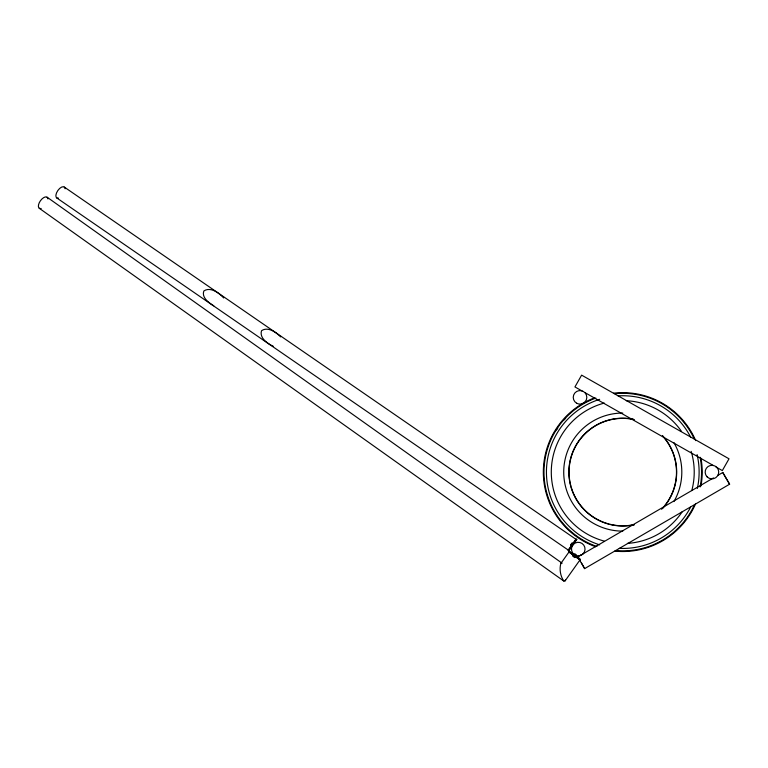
<?xml version="1.0" encoding="UTF-8"?>
<svg xmlns="http://www.w3.org/2000/svg" width="768" height="768" viewBox="0 0 768 768"><rect width="100%" height="100%" fill="white"/><g stroke="black" fill="none" stroke-linecap="round" stroke-linejoin="round"><path stroke-width="1.15" d="M573.168 554.784L569.069 551.875L560.861 563.424C559.2 569.165 560.39 576.192 563.846 581.069L565.114 580.848L579.446 560.688M565.114 580.848L565.546 579.84M570.931 546.019L573.13 542.928M576.826 539.386L568.81 550.675L568.166 550.214L576.192 538.934L576.758 539.482M568.896 552.029L569.261 551.318L579.869 558.864M569.472 552.432L569.923 551.798M570.384 553.085L570.835 552.442M571.574 553.93L572.026 553.286M572.266 554.419L572.717 553.786M573.322 555.427L572.822 556.118L574.838 557.549L575.328 556.858M573.331 556.474L573.821 555.782M574.339 557.194L574.829 556.493M576.624 557.52L577.075 556.877M577.315 558.01L577.766 557.376M578.506 558.854L578.957 558.221M579.994 559.91L580.445 559.277M583.642 403.046L582.931 403.43M560.861 563.424L562.128 563.213L47.107 197.203M582.672 554.218L580.186 555.514M717.6 475.507L722.774 472.493L729.6 484.214L584.621 568.618L577.805 556.906L580.906 555.091M582.979 553.891L713.462 477.926M273.504 346.416C267.734 343.786 259.171 338.006 261.533 330.71C267.85 326.323 276.125 332.237 280.656 336.893M574.522 554.717L575.75 555.341M582.202 391.056L574.934 386.938L581.626 375.139L729.014 458.803L722.323 470.592L716.093 467.059M585.312 392.822L712.982 465.293M213.763 305.798C208.867 302.87 201.427 297.523 203.818 290.986C210.518 286.464 219.101 292.944 223.69 297.955M64.282 187.056L575.933 539.29M56.669 197.875L568.272 550.08M575.712 539.606L576.355 540.058M575.069 540.518L575.702 540.97M574.224 541.709L574.858 542.16M573.725 542.4L574.368 542.851M572.726 543.446L572.035 542.957L570.605 544.973L571.296 545.462M571.67 543.456L572.362 543.955M570.96 544.464L571.651 544.954M570.634 546.758L571.267 547.21M570.134 547.45L570.778 547.901M569.29 548.64L569.933 549.091M568.646 549.552L569.28 550.003M574.982 554.083L575.568 554.506M574.829 554.141L576.077 555.024M574.752 554.246L576 555.139M574.675 554.352L575.923 555.245M568.234 550.128L568.877 550.579M574.483 554.544L575.77 555.456M574.55 554.669L575.626 555.437M574.598 555.802L579.389 559.2M568.8 551.962L580.09 559.978M572.794 555.014L575.885 557.213M39.254 208.262L563.846 581.069M729.6 484.214L722.774 472.493M577.805 556.906L579.619 559.776M581.338 562.704L584.621 568.618M41.165 208.502A6.778 3.389 -54.6 0 1 40.416 200.774A6.778 3.389 -54.6 0 1 47.962 198.931M58.483 198.134A6.614 3.264 -55.5 0 1 57.859 190.502A6.614 3.264 -55.5 0 1 65.078 188.755M700.992 458.275A79.44 79.44 0 0 1 700.992 485.904M695.702 503.558A79.44 79.44 0 0 1 614.707 551.117M595.613 546.739A79.44 79.44 0 0 1 582.067 403.872M583.046 403.296A79.44 79.44 0 0 1 594.528 397.843M613.555 393.187A79.44 79.44 0 0 1 695.702 440.621M682.195 511.776A71.453 71.453 0 0 1 627.418 543.398M604.272 541.114A71.453 71.453 0 0 1 604.272 403.066M626.256 400.723A71.453 71.453 0 0 1 681.533 431.443M691.152 451.363A71.453 71.453 0 0 1 691.786 490.589M673.901 442.57A59.04 59.04 0 0 1 673.901 501.61M622.771 531.13A59.04 59.04 0 0 1 563.722 472.09A59.04 59.04 0 0 1 622.771 413.05M694.157 505.402A78.778 78.778 0 0 1 615.917 550.57M596.928 546.509A78.778 78.778 0 0 1 595.843 398.054M614.774 393.715A78.778 78.778 0 0 1 694.157 438.778M700.138 457.267A78.778 78.778 0 0 1 700.138 486.922M662.506 435.658A53.914 53.914 0 0 1 662.506 508.522M634.454 524.726A53.914 53.914 0 0 1 609.946 524.458M608.813 524.17A53.914 53.914 0 0 1 571.008 487.171M570.691 486.048A53.914 53.914 0 0 1 633.302 419.213M662.371 435.782A53.722 53.722 0 0 1 661.565 509.251M634.406 524.534A53.722 53.722 0 0 1 569.05 472.09A53.722 53.722 0 0 1 634.406 419.645M556.512 429.907A78.547 78.547 0 0 1 557.76 427.997M564.106 419.856A78.547 78.547 0 0 1 565.642 418.176M690.566 507.187A76.349 76.349 0 0 1 619.267 548.362M599.645 544.848A76.349 76.349 0 0 1 599.645 399.331M618.086 395.885A76.349 76.349 0 0 1 690.566 436.992M697.085 454.589A76.349 76.349 0 0 1 697.344 488.448M574.426 554.669A6.778 6.778 0 0 0 585.014 549.59A6.778 6.778 0 0 0 575.328 542.957A6.778 6.778 0 0 0 574.426 554.669M576.634 403.229A6.778 6.778 0 0 0 586.81 397.354A6.778 6.778 0 0 0 576.634 391.488A6.778 6.778 0 0 0 576.634 403.229M707.146 476.88A6.778 6.778 0 0 0 718.493 473.846A6.778 6.778 0 0 0 710.189 465.542A6.778 6.778 0 0 0 707.146 476.88"/></g></svg>
